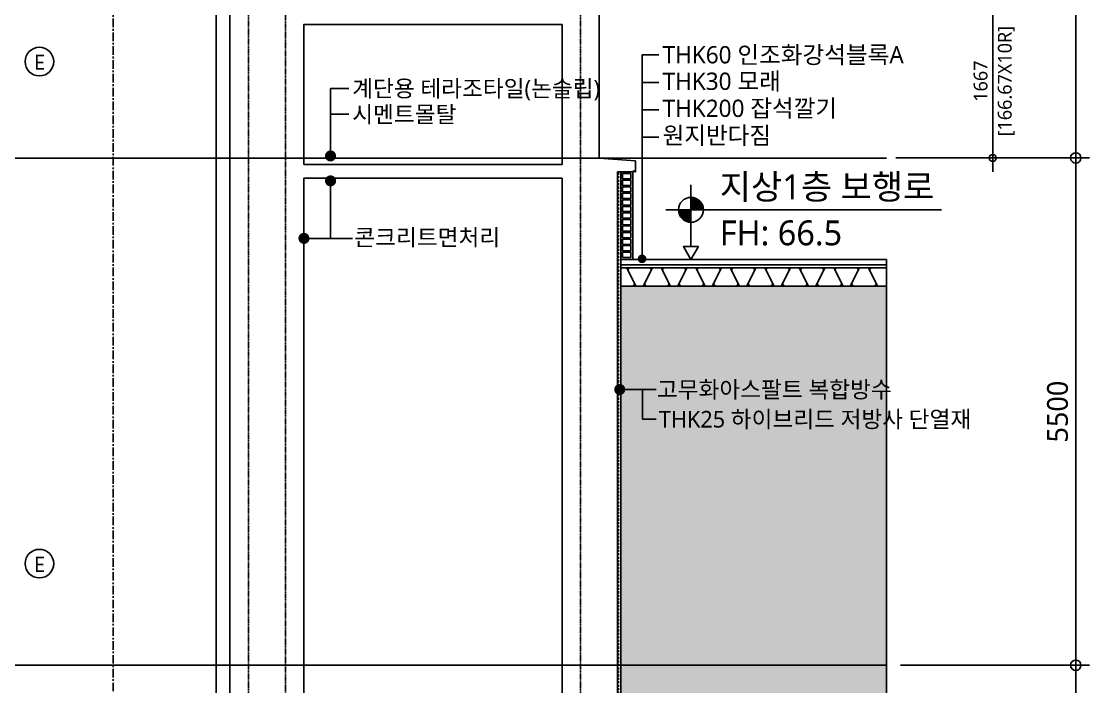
# Model space of a CAD drawing. Header units: millimetres. Extents: x -65167 to 413267, y -17142 to 66587.
# Drawn here: x 357991 to 369569, y 23580 to 30793 of the extents above; entities that cross this region are included whole.
import ezdxf
from ezdxf.enums import TextEntityAlignment as Align

# ---------------------------------------------------------------- set-up
doc = ezdxf.new("R2010")
doc.units = ezdxf.units.MM
doc.header["$LTSCALE"] = 75
doc.header["$MEASUREMENT"] = 0
doc.header["$PDSIZE"] = -10
for name, pattern in [('CEN', [62, 60, -1, 0, -1]), ('CENTER', [2, 1.25, -0.25, 0.25, -0.25]), ('HID', [2.5, 1.5, -1])]:
    doc.linetypes.add(name, pattern=pattern)
doc.layers.get('0').update_dxf_attribs({"linetype": 'CONTINUOUS'})
doc.layers.get('Defpoints').update_dxf_attribs({"color": 171, "linetype": 'CONTINUOUS'})
for name, color, linetype in [('CEN', 1, 'CEN'), ('CEN(ST)', 1, 'CENTER'), ('CON', 2, 'CONTINUOUS'), ('FIN', 8, 'CONTINUOUS'), ('FIN(아스콘)', 3, 'CONTINUOUS'), ('FIN-2', 9, 'CONTINUOUS'), ('HAT 254', 254, 'CONTINUOUS'), ('HAT-252', 252, 'CONTINUOUS'), ('LED', 7, 'CONTINUOUS'), ('NDIM', 7, 'CONTINUOUS'), ('SYM', 7, 'CONTINUOUS'), ('TEXT(AXIS)', 2, 'CONTINUOUS'), ('TEXT(MIN)', 7, 'CONTINUOUS'), ('TEXT(NOTE小)', 1, 'CONTINUOUS'), ('TEXT(노트)', 7, 'CONTINUOUS'), ('WAL', 3, 'CONTINUOUS')]:
    doc.layers.add(name, color=color, linetype=linetype)
doc.styles.add('CGS', font='cgse', dxfattribs={"bigfont": 'cgs'})
doc.styles.add('나눔바른고딕', font='NanumBarunGothic.ttf')
doc.dimstyles.new('NDIM 1200', dxfattribs={"dimscale": 75, "dimtxt": 3, "dimasz": 1, "dimexe": 2, "dimexo": 2, "dimgap": 1, "dimtad": 1, "dimdec": 0, "dimdsep": 46, "dimtxsty": 'CGS', "dimblk": 'DOT0', "dimcen": 1, "dimdle": 8, "dimclrd": 256, "dimclre": 256, "dimclrt": 256, "dimadec": 0, "dimazin": 0, "dimtfac": 1, "dimtdec": 0, "dimtix": 1, "dimtmove": 2, "dimatfit": 3, "dimldrblk": 'DOT0', "dimfxl": 1, "dimtolj": 1, "dimtzin": 0, "dimlwd": -1, "dimlwe": -1, "dimarcsym": 0})

# ---------------------------------------------------------------- blocks, each defined once
blk = doc.blocks.new('DOT0')
blk.add_line((-3, 0), (3, 0))
at = {"color": 6}
blk.add_circle((0, 0), 0.75, dxfattribs=at)
blk = doc.blocks.new('*D1417')
at = {"layer": 'Defpoints', "color": 0, "ltscale": 0.4, "transparency": 16777216}
for p in [(367369, 30978), (368519, 30978), (367369, 29312)]:
    blk.add_point(p, dxfattribs=at)
at = {"layer": 'NDIM', "ltscale": 0.4, "transparency": 16777216}
for p, q in [((367469, 30978), (368619, 30978)), ((368519, 29362), (368519, 30928)), ((367469, 29312), (368619, 29312))]:
    blk.add_line(p, q, dxfattribs=at)
at = {"layer": 'NDIM', "ltscale": 0.4, "transparency": 16777216, "xscale": 50, "yscale": 50, "zscale": 50}
for p, rotation in [((368519, 30978), 90), ((368519, 29312), 270)]:
    blk.add_blockref('DOT0', p, dxfattribs=dict(at, rotation=rotation))
at = {"layer": 'NDIM', "ltscale": 0.4, "transparency": 16777216, "char_height": 150, "attachment_point": 5, "rotation": 90, "style": '나눔바른고딕'}
for s, insert in [('\\A1;[166.67X10R]', (368666, 30145)), ('\\A1;1667', (368388, 30145))]:
    blk.add_mtext(s, dxfattribs=dict(at, insert=insert))
blk = doc.blocks.new('*D1419')
at = {"layer": 'Defpoints', "color": 0, "ltscale": 0.4, "transparency": 16777216}
for p in [(367369, 39312), (369419, 39312), (367369, 29312)]:
    blk.add_point(p, dxfattribs=at)
at = {"layer": 'NDIM', "ltscale": 0.4, "transparency": 16777216}
for p, q in [((367519, 39312), (369569, 39312)), ((369419, 29387), (369419, 39237)), ((367519, 29312), (369569, 29312))]:
    blk.add_line(p, q, dxfattribs=at)
at = {"layer": 'NDIM', "ltscale": 0.4, "transparency": 16777216, "xscale": 75, "yscale": 75, "zscale": 75}
for p, rotation in [((369419, 39312), 90), ((369419, 29312), 270)]:
    blk.add_blockref('DOT0', p, dxfattribs=dict(at, rotation=rotation))
at = {"layer": 'NDIM', "ltscale": 0.4, "transparency": 16777216, "insert": (369222, 34312), "char_height": 225, "attachment_point": 5, "rotation": 90, "style": '나눔바른고딕'}
blk.add_mtext('\\A1;10000', dxfattribs=at)
blk = doc.blocks.new('*D1420')
at = {"layer": 'Defpoints', "color": 0, "ltscale": 0.4, "transparency": 16777216}
for p in [(367369, 29312), (367369, 23812), (369419, 23812)]:
    blk.add_point(p, dxfattribs=at)
at = {"layer": 'NDIM', "ltscale": 0.4, "transparency": 16777216}
for p, q in [((367519, 29312), (369569, 29312)), ((369419, 29237), (369419, 23887)), ((367519, 23812), (369569, 23812))]:
    blk.add_line(p, q, dxfattribs=at)
at = {"layer": 'NDIM', "ltscale": 0.4, "transparency": 16777216, "xscale": 75, "yscale": 75, "zscale": 75}
for p, rotation in [((369419, 29312), 90), ((369419, 23812), 270)]:
    blk.add_blockref('DOT0', p, dxfattribs=dict(at, rotation=rotation))
at = {"layer": 'NDIM', "ltscale": 0.4, "transparency": 16777216, "insert": (369222, 26562), "char_height": 225, "attachment_point": 5, "rotation": 90, "style": '나눔바른고딕'}
blk.add_mtext('\\A1;5500', dxfattribs=at)
blk = doc.blocks.new('*D1421')
at = {"layer": 'Defpoints', "color": 0, "ltscale": 0.4, "transparency": 16777216}
for p in [(367369, 23812), (367369, 17812), (369419, 17812)]:
    blk.add_point(p, dxfattribs=at)
at = {"layer": 'NDIM', "ltscale": 0.4, "transparency": 16777216}
for p, q in [((367519, 23812), (369569, 23812)), ((369419, 23737), (369419, 17887)), ((367519, 17812), (369569, 17812))]:
    blk.add_line(p, q, dxfattribs=at)
at = {"layer": 'NDIM', "ltscale": 0.4, "transparency": 16777216, "xscale": 75, "yscale": 75, "zscale": 75}
for p, rotation in [((369419, 23812), 90), ((369419, 17812), 270)]:
    blk.add_blockref('DOT0', p, dxfattribs=dict(at, rotation=rotation))
at = {"layer": 'NDIM', "ltscale": 0.4, "transparency": 16777216, "insert": (369222, 20812), "char_height": 225, "attachment_point": 5, "rotation": 90, "style": '나눔바른고딕'}
blk.add_mtext('\\A1;6000', dxfattribs=at)
blk = doc.blocks.new('A$C19853FC8')
at = {"layer": 'SYM'}
for p, q in [((1800, 0), (1800, 3600)), ((3600, 1800), (0, 1800))]:
    blk.add_line(p, q, dxfattribs=at)
blk.add_circle((1800, 1800), 900, dxfattribs=at)
for points in [[(900, 1800), (1800, 2700), (914, 1959), (1643, 2686)], [(914, 1959), (1643, 2686), (954, 2112), (1492, 2646)], [(954, 2112), (1492, 2646), (1025, 2260), (1346, 2576)], [(1025, 2260), (1346, 2576), (1109, 2378), (1222, 2491)], [(1800, 900), (2700, 1800), (1959, 914), (2686, 1643)], [(1959, 914), (2686, 1643), (2112, 954), (2646, 1492)], [(2112, 954), (2646, 1492), (2260, 1025), (2576, 1346)], [(2260, 1025), (2576, 1346), (2378, 1109), (2491, 1222)]]:
    blk.add_solid(points, dxfattribs=at)
at = {"layer": 'SYM', "linetype": 'Continuous'}
for points in [[(1800, 2700), (1800, 1800), (900, 1800)], [(2700, 1800), (1800, 900), (1800, 1800)]]:
    blk.add_solid(points, dxfattribs=at)
blk = doc.blocks.new('E')
at = {"layer": 'TEXT(NOTE小)'}
blk.add_circle((287, -86), 155, dxfattribs=at)
at = {"layer": 'TEXT(NOTE小)', "style": '나눔바른고딕'}
blk.add_text('E', height=165, dxfattribs=at).set_placement((288, -79), align=Align.MIDDLE_CENTER)

msp = doc.modelspace()

# ---------------------------------------------------------------- hatches: boundary and pattern name
at = {"layer": 'HAT 254', "ltscale": 1000}
h = msp.add_hatch(color=256, dxfattribs=at)
h.dxf.hatch_style = 1
h.paths.add_polyline_path([(367369.2, 27921.9), (364487.3, 27921.9), (364487.3, 27046.7), (364487.3, 15531.7), (364512.3, 15531.7), (362252.3, 15531.7), (362252.3, 14211.7), (362312.3, 14211.7), (362312.3, 14151.7), (347792.3, 14151.7), (347792.3, 14211.7), (347816.7, 16701.7), (343599.1, 16701.7), (343599.1, 11439.6), (367369.2, 11439.6)])

# ---------------------------------------------------------------- linework, layer by layer
for p, q in [((364718.4, 30131.7), (364899.7, 30131.7)), ((364718.4, 29833.9), (364899.7, 29833.9)), ((364718.4, 29536.1), (364899.7, 29536.1))]:
    msp.add_line(p, q)
at = {"ltscale": 10000}
msp.add_line((365247.7, 28480.1), (365247.7, 28351.4), dxfattribs=at)
msp.add_lwpolyline([(365328.3, 28351.4), (365167.1, 28351.4), (365247.7, 28211.7)], close=True, dxfattribs=at)
at = {"color": 8}
for points in [[(364552.6, 28121.9), (364652.6, 27921.9)], [(364564.2, 28098.8), (364578.3, 28121.9)], [(364830.9, 28121.9), (364730.9, 27921.9)], [(364819.3, 28098.8), (364805.2, 28121.9)], [(364926.7, 28121.9), (365026.6, 27921.9)], [(364938.2, 28098.8), (364952.4, 28121.9)], [(365204.9, 28121.9), (365104.9, 27921.9)], [(365193.4, 28098.8), (365179.2, 28121.9)], [(365300.7, 28121.9), (365400.7, 27921.9)], [(365312.2, 28098.8), (365326.4, 28121.9)], [(365578.9, 28121.9), (365479, 27921.9)], [(365567.4, 28098.8), (365553.2, 28121.9)], [(365674.7, 28121.9), (365774.7, 27921.9)], [(365686.3, 28098.8), (365700.4, 28121.9)], [(365953, 28121.9), (365853, 27921.9)], [(365941.4, 28098.8), (365927.3, 28121.9)], [(366048.8, 28121.9), (366148.7, 27921.9)], [(366060.3, 28098.8), (366074.5, 28121.9)], [(366327, 28121.9), (366227, 27921.9)], [(366315.5, 28098.8), (366301.3, 28121.9)], [(366422.8, 28121.9), (366522.8, 27921.9)], [(366434.3, 28098.8), (366448.5, 28121.9)], [(366701, 28121.9), (366601.1, 27921.9)], [(366689.5, 28098.8), (366675.3, 28121.9)], [(366796.8, 28121.9), (366896.8, 27921.9)], [(366808.4, 28098.8), (366822.5, 28121.9)], [(367075.1, 28121.9), (366975.1, 27921.9)], [(367063.5, 28098.8), (367049.4, 28121.9)], [(367170.8, 28121.9), (367270.8, 27921.9)], [(367182.4, 28098.8), (367196.5, 28121.9)], [(364623, 27921.4), (364639.3, 27948.5)], [(364760.9, 27921.9), (364744.5, 27949.1)], [(364997, 27921.4), (365013.4, 27948.5)], [(365134.9, 27921.9), (365118.6, 27949.1)], [(365371, 27921.4), (365387.4, 27948.5)], [(365508.9, 27921.9), (365492.6, 27949.1)], [(365745.1, 27921.4), (365761.4, 27948.5)], [(365883, 27921.9), (365866.6, 27949.1)], [(366119.1, 27921.4), (366135.4, 27948.5)], [(366257, 27921.9), (366240.7, 27949.1)], [(366493.1, 27921.4), (366509.5, 27948.5)], [(366631, 27921.9), (366614.7, 27949.1)], [(366867.2, 27921.4), (366883.5, 27948.5)], [(367005.1, 27921.9), (366988.7, 27949.1)], [(367241.2, 27921.4), (367257.5, 27948.5)]]:
    msp.add_lwpolyline(points, dxfattribs=at)
at = {"layer": 'CEN', "ltscale": 10000}
for p, q in [((360102.3, 13405.9), (360102.3, 33051)), ((367369.2, 29311.7), (343479.9, 29311.7)), ((367369.2, 23811.7), (343479.9, 23811.7))]:
    msp.add_line(p, q, dxfattribs=at)
at = {"layer": 'CEN(ST)', "ltscale": 0.1}
for p, q in [((360102.3, 52264.1), (360102.3, 29311.7)), ((360452.3, 52264.1), (360452.3, 13405.9)), ((360852.3, 13405.9), (360852.3, 52264.1)), ((364052.3, 52264.1), (364052.3, 13405.9))]:
    msp.add_line(p, q, dxfattribs=at)
at = {"layer": 'CEN(ST)'}
msp.add_line((358984.9, 50473.2, 0), (358984.9, 16311.7), dxfattribs=at)
at = {"layer": 'CON', "ltscale": 1000}
for p, q in [((360252.3, 16211.7), (360252.3, 50485.6)), ((363852.3, 30758.4), (363852.3, 29311.7)), ((361052.3, 29241.7), (361052.3, 29311.7)), ((363852.3, 29241.7), (363852.3, 29311.7)), ((361052.3, 17591.7), (361052.3, 29091.7)), ((363852.3, 17591.7), (363852.3, 29091.7)), ((364452.3, 15591.7), (364452.3, 29161.7))]:
    msp.add_line(p, q, dxfattribs=at)
at = {"layer": 'CON', "ltscale": 0.1}
msp.add_line((364252.3, 29311.7), (364252.3, 50495.6), dxfattribs=at)
at = {"layer": 'CON', "ltscale": 10000}
for p, q in [((364647.3, 29281.7), (364252.3, 29311.7)), ((361052.3, 29241.7), (363852.3, 29241.7)), ((364647.3, 29161.7), (364647.3, 29281.7)), ((361052.3, 29091.7), (363852.3, 29091.7)), ((364627.3, 29171.7), (364627.3, 29161.7)), ((364637.3, 29171.7), (364627.3, 29171.7)), ((364637.3, 29171.7), (364637.3, 29161.7)), ((364637.3, 29161.7), (364647.3, 29161.7))]:
    msp.add_line(p, q, dxfattribs=at)
at = {"layer": 'CON', "ltscale": 1000}
msp.add_lwpolyline([(361052.3, 29311.7), (361052.3, 30758.4), (363852.3, 30758.4)], dxfattribs=at)
at = {"layer": 'CON', "ltscale": 10000}
msp.add_lwpolyline([(364452.3, 29161.7), (364627.3, 29161.7)], dxfattribs=at)
at = {"layer": 'Defpoints', "ltscale": 1000}
msp.add_line((367369.2, 28211.7), (367369.2, 11439.6), dxfattribs=at)
at = {"layer": 'FIN', "ltscale": 10000}
msp.add_line((361052.3, 29311.7), (363852.3, 29311.7), dxfattribs=at)
at = {"layer": 'FIN'}
msp.add_line((362402.3, 29311.7), (362402.3, 29311.7), dxfattribs=at)
at = {"layer": 'FIN(아스콘)'}
msp.add_line((364487.3, 28211.7), (367369.2, 28211.7), dxfattribs=at)
at = {"layer": 'FIN-2', "ltscale": 0.5}
for p, q in [((364487.3, 15591.7), (364487.3, 29161.7)), ((364617.3, 28211.7), (364617.3, 29161.7))]:
    msp.add_line(p, q, dxfattribs=at)
at = {"layer": 'FIN-2'}
for p, q in [((364487.3, 28151.9), (367369.2, 28151.9)), ((364487.3, 28121.9), (367369.2, 28121.9)), ((364487.3, 27921.9), (367369.2, 27921.9))]:
    msp.add_line(p, q, dxfattribs=at)
at = {"layer": 'HAT-252', "linetype": 'HID', "ltscale": 0.2}
msp.add_lwpolyline([(364462.3, 15591.7), (364462.3, 29161.7)], dxfattribs=at)
at = {"layer": 'LED'}
for p, q in [((364870.7, 26802), (364476.2, 26802)), ((364723.2, 26802), (364723.2, 26479.7)), ((364870.7, 26479.7), (364723.2, 26479.7))]:
    msp.add_line(p, q, dxfattribs=at)
msp.add_lwpolyline([(364718.4, 28218.4), (364718.4, 30429.5), (364899.7, 30429.5)], dxfattribs=at)
for points, const_width in [([(364718.4, 28195, 1), (364718.4, 28241.8, 1)], 46.9), ([(364476.2, 26790.7, -1), (364476.2, 26813.2, -1)], 22.5)]:
    msp.add_lwpolyline(points, format="xyb", close=True, dxfattribs=dict(at, const_width=const_width))
at = {"layer": 'NDIM', "ltscale": 10000}
msp.add_line((361542, 29785.8), (361342, 29785.8), dxfattribs=at)
at = {"layer": 'SYM', "ltscale": 1000}
msp.add_line((367963.5, 28750.1), (365247.7, 28750.1), dxfattribs=at)
at = {"layer": 'WAL'}
for points in [[(364597.3, 29142.7), (364507.3, 29142.7), (364507.3, 29085.7), (364597.3, 29085.7)], [(364597.3, 29071.7), (364507.3, 29071.7), (364507.3, 29014.7), (364597.3, 29014.7)], [(364597.3, 29000.7), (364507.3, 29000.7), (364507.3, 28943.7), (364597.3, 28943.7)], [(364597.3, 28929.7), (364507.3, 28929.7), (364507.3, 28872.7), (364597.3, 28872.7)], [(364597.3, 28858.7), (364507.3, 28858.7), (364507.3, 28801.7), (364597.3, 28801.7)], [(364597.3, 28787.7), (364507.3, 28787.7), (364507.3, 28730.7), (364597.3, 28730.7)], [(364597.3, 28716.7), (364507.3, 28716.7), (364507.3, 28659.7), (364597.3, 28659.7)], [(364597.3, 28645.7), (364507.3, 28645.7), (364507.3, 28588.7), (364597.3, 28588.7)], [(364597.3, 28574.7), (364507.3, 28574.7), (364507.3, 28517.7), (364597.3, 28517.7)], [(364597.3, 28503.7), (364507.3, 28503.7), (364507.3, 28446.7), (364597.3, 28446.7)], [(364597.3, 28432.7), (364507.3, 28432.7), (364507.3, 28375.7), (364597.3, 28375.7)], [(364597.3, 28361.7), (364507.3, 28361.7), (364507.3, 28304.7), (364597.3, 28304.7)], [(364597.3, 28290.7), (364507.3, 28290.7), (364507.3, 28233.7), (364597.3, 28233.7)]]:
    msp.add_lwpolyline(points, close=True, dxfattribs=at)

# ---------------------------------------------------------------- block references
at = {"ltscale": 1000, "xscale": -0.15, "yscale": 0.15, "zscale": 0.15}
msp.add_blockref('A$C19853FC8', (365517.7, 28480.1), dxfattribs=at)
at = {"layer": 'CEN(ST)', "xscale": -1, "rotation": 180}
for p in [(357900, 30271.4), (357900, 24827.8)]:
    msp.add_blockref('E', p, dxfattribs=at)

# ---------------------------------------------------------------- texts
at = {"layer": 'TEXT(AXIS)', "style": '나눔바른고딕'}
for s, p in [('지상1층 보행로', (365560.2, 29000.1)), ('FH: 66.5', (365560.2, 28500.1))]:
    msp.add_text(s, height=270, dxfattribs=at).set_placement(p, align=Align.MIDDLE_LEFT)
at = {"layer": 'TEXT(MIN)', "style": '나눔바른고딕'}
for s, p in [('계단용 테라조타일(논슬립)', (361576.8, 30065.8)), ('시멘트몰탈', (361576.8, 29785.8)), ('고무화아스팔트 복합방수', (364878.9, 26802)), ('THK25 하이브리드 저방사 단열재', (364901.1, 26479.7))]:
    msp.add_text(s, height=180, dxfattribs=at).set_placement(p, align=Align.MIDDLE_LEFT)
msp.add_text('콘크리트면처리', height=180, dxfattribs=at).set_placement((363180.4, 28451.9), align=Align.MIDDLE_RIGHT)
at = {"layer": 'TEXT(노트)', "style": '나눔바른고딕'}
for s, p in [('THK60 인조화강석블록A', (364940.9, 30431.2)), ('THK30 모래', (364940.9, 30144.2)), ('THK200 잡석깔기', (364940.9, 29850.8)), ('원지반다짐', (364940.9, 29557.4))]:
    msp.add_text(s, height=187.5, rotation=360, dxfattribs=at).set_placement(p, align=Align.MIDDLE_LEFT)

# ---------------------------------------------------------------- dimensions: what is measured, and where the dimension line sits
at = {"layer": 'NDIM', "ltscale": 0.4}
for base, p1, p2, angle, picture, middle in [((369419.2, 39311.7), (367369.2, 29311.7), (367369.2, 39311.7), 90, '*D1419', (369222, 34311.7)), ((369419.2, 23811.7), (367369.2, 29311.7), (367369.2, 23811.7), 270, '*D1420', (369222, 26561.7)), ((369419.2, 17811.7), (367369.2, 23811.7), (367369.2, 17811.7), 270, '*D1421', (369221.9, 20811.7))]:
    dim = msp.add_linear_dim(base=base, p1=p1, p2=p2, angle=angle, dimstyle='NDIM 1200', override={"dimtxsty": '나눔바른고딕'}, dxfattribs=at)
    dim.commit()
    dim.dimension.update_dxf_attribs({"geometry": picture, "text_midpoint": middle})
dim = msp.add_linear_dim(base=(368519.2, 30978.4), p1=(367369.2, 29311.7), p2=(367369.2, 30978.4), angle=90, text='<>\\X[166.67X10R]', dimstyle='NDIM 1200', override={"dimscale": 50, "dimtxsty": '나눔바른고딕'}, dxfattribs=at)
dim.commit()
dim.dimension.update_dxf_attribs({"geometry": '*D1417', "text_midpoint": (368519.2, 30145.1)})

# ---------------------------------------------------------------- leaders
at = {"layer": 'NDIM', "ltscale": 10000}
for points in [[(361342, 29334), (361342, 30065.8), (361542, 30065.8)], [(361342, 29063.8), (361342, 28440.4), (361542, 28440.4)], [(361053.8, 28440.4), (361578.2, 28440.4), (361267, 28440.4)], [(364476.2, 26802), (364776.2, 26802)]]:
    msp.add_leader(points, dimstyle='NDIM 1200', override={"dimscale": 120, "dimasz": 1, "dimgap": 1, "dimtad": 0, "dimldrblk": 'Dot'}, dxfattribs=at)

doc.saveas('drawing.dxf')
